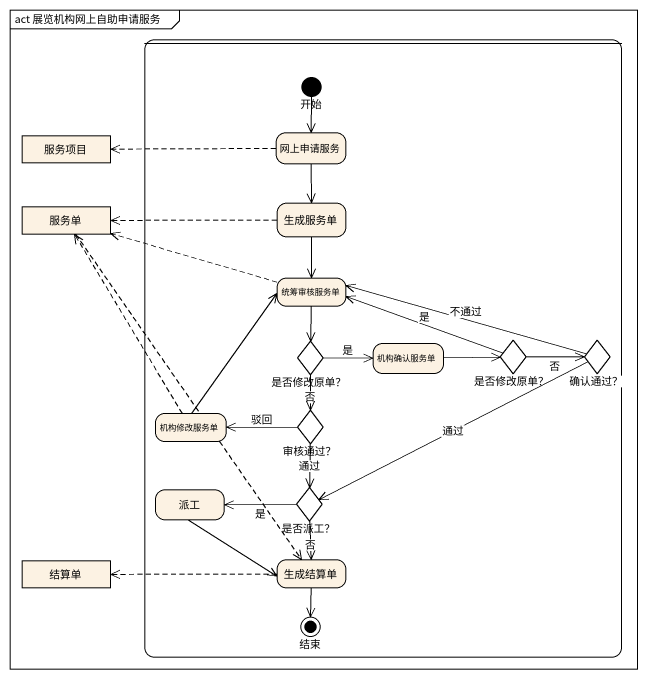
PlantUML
@startuml
mainframe act 展览机构网上自助申请服务
hide empty description
state " " as state1 {
  state 开始 <<start>>
  state 网上申请服务
  state 生成服务单
  state 统筹审核服务单
  state "是否修改原单？" as 是否修改原单 <<choice>>
  state 机构确认服务单
  state "是否修改原单？" as 是否修改原单_2 <<choice>>
  state "确认通过？" as 确认通过 <<choice>>
  state 机构修改服务单
  state "审核通过？" as 审核通过 <<choice>>
  state 派工
  state "是否派工？" as 是否派工 <<choice>>
  state 生成结算单
  state 结束 <<end>>
}
state 服务项目 <<object>>
state 服务单 <<object>>
state 结算单 <<object>>
开始 --> 网上申请服务
网上申请服务 -left[dashed]-> 服务项目
网上申请服务 --> 生成服务单
服务单 -[dashed]-> 生成结算单
生成服务单 -left[dashed]-> 服务单
生成服务单 --> 统筹审核服务单
统筹审核服务单 -left[dashed]-> 服务单
统筹审核服务单 --> 是否修改原单
是否修改原单 -right-> 机构确认服务单 : 是
是否修改原单 --> 审核通过 : 否
机构确认服务单 -right-> 是否修改原单_2
是否修改原单_2 -left-> 统筹审核服务单 : 是
是否修改原单_2 -right-> 确认通过 : 否
确认通过 -left-> 统筹审核服务单 : 不通过
确认通过 -left-> 是否派工 : 通过
机构修改服务单 -up[dashed]-> 服务单
机构修改服务单 -up-> 统筹审核服务单
审核通过 -left-> 机构修改服务单 : 驳回
审核通过 --> 是否派工 : 通过
派工 -right-> 生成结算单
是否派工 -left-> 派工 : 是
是否派工 --> 生成结算单 : 否
生成结算单 -left[dashed]-> 结算单
生成结算单 --> 结束
@enduml
